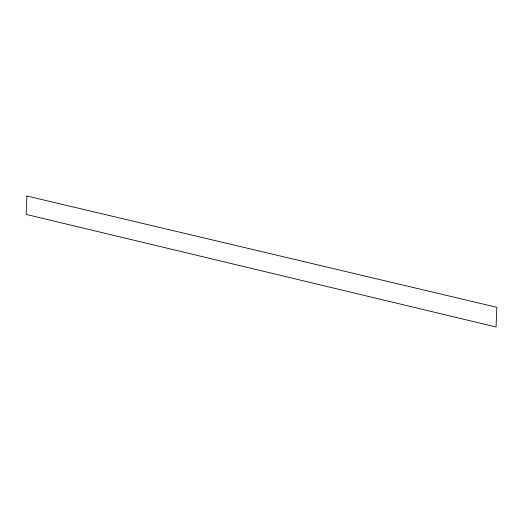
<?xml version="1.0" encoding="UTF-8"?>
<svg xmlns="http://www.w3.org/2000/svg" width="523" height="523" viewBox="0 0 523 523"><rect width="100%" height="100%" fill="white"/><g stroke="black" fill="none" stroke-linecap="round" stroke-linejoin="round"><path stroke-width="0.78" d="M26.889 196.001L26.15 214.41L496.059 326.999L496.85 307.308L26.889 196.001"/></g></svg>
